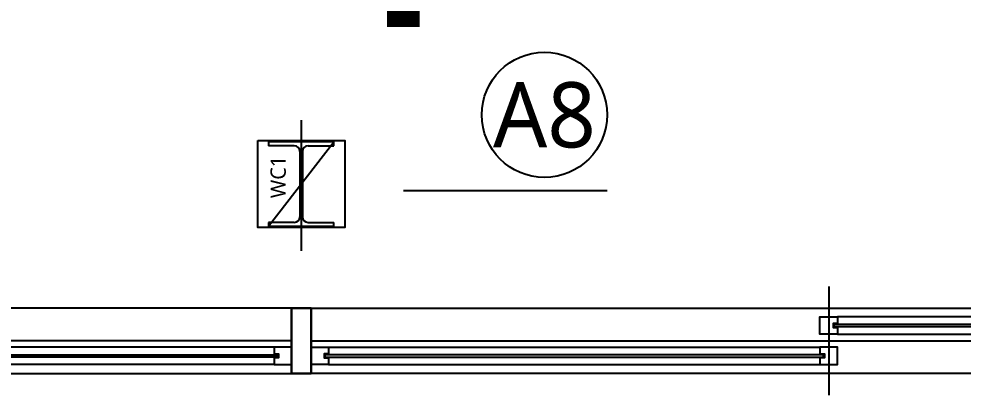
# Model space of a CAD drawing. Header units: millimetres. Extents: x 3355 to 129505, y 4600 to 34300.
# Drawn here: x 103457 to 105627, y 14371 to 15236 of the extents above; entities that cross this region are included whole.
import ezdxf
from ezdxf.enums import TextEntityAlignment as Align
from ezdxf.xclip import XClip

# ---------------------------------------------------------------- set-up
doc = ezdxf.new("R2010")
doc.units = ezdxf.units.MM
doc.header["$LTSCALE"] = 800
doc.header["$XCLIPFRAME"] = 0
doc.linetypes.add('점선1', pattern=[2, 1.25, -0.75])
doc.layers.add('arch', color=8, linetype='Continuous')
doc.layers.add('SYM', color=3, linetype='Continuous')
doc.layers.add('건축도면', color=9, linetype='Continuous', lineweight=25)
doc.styles.add('GHS', font='malgun.ttf')
doc.styles.add('스타일1', font='malgun.ttf')

# ---------------------------------------------------------------- blocks, each defined once
blk = doc.blocks.new('A$Cfef6c29d_1')
at = {"color": 0}
for p, q in [((40, 270), (40, 225)), ((190, 270), (40, 270)), ((190, 225), (190, 270)), ((40, 225), (190, 225)), ((-10, -965), (240, -965)), ((40, -2207.5), (40, -2252.5)), ((190, -2207.5), (40, -2207.5)), ((190, -2252.5), (190, -2207.5)), ((40, -2252.5), (190, -2252.5))]:
    blk.add_line(p, q, dxfattribs=at)
at = {"color": 0, "ltscale": 12}
for p, q in [((40, 225), (40, -2207.5)), ((115, 225), (115, -2207.5)), ((190, -2207.5), (190, 225)), ((130, 185), (130, -945)), ((170, 185), (170, -945)), ((60, -2160), (60, -985)), ((100, -985), (100, -2160))]:
    blk.add_line(p, q, dxfattribs=at)
at = {"color": 0}
for points in [[(130, 185), (145.5, 185), (145.5, 195), (154.5, 195), (154.5, 185), (170, 185), (170, 225), (130, 225), (130, 185)], [(60, -985), (75.5, -985), (75.5, -975), (84.5, -975), (84.5, -985), (100, -985), (100, -945), (60, -945), (60, -985)], [(130, -945), (145.5, -945), (145.5, -955), (154.5, -955), (154.5, -945), (170, -945), (170, -985), (130, -985), (130, -945)], [(60, -2160), (75.5, -2160), (75.5, -2177.5), (84.5, -2177.5), (84.5, -2160), (100, -2160), (100, -2207.5), (60, -2207.5), (60, -2160)]]:
    blk.add_lwpolyline(points, close=True, dxfattribs=at)
at = {"color": 0, "ltscale": 12}
for points in [[(147.5, -953), (147.5, 193), (152.5, 193), (152.5, -953)], [(77.5, -2168), (77.5, -977), (82.5, -977), (82.5, -2168)]]:
    blk.add_lwpolyline(points, close=True, dxfattribs=at)
at = {"color": 0}
for centre, start, end in [((146.5, 185), 0, 180), ((153.5, 185), 0, 180), ((146.5, -945), 180, 0), ((153.5, -945), 180, 0), ((76.5, -985), 0, 180), ((83.5, -985), 0, 180), ((76.5, -2160), 180, 0), ((83.5, -2160), 180, 0)]:
    blk.add_arc(centre, 1, start, end, dxfattribs=at)
blk = doc.blocks.new('*U113')
at = {"color": 0}
for p, q in [((59, 185), (0, 185)), ((91, 185), (150, 185)), ((72, 172), (72, 22)), ((78, 172), (78, 22)), ((59, 9), (0, 9)), ((91, 9), (150, 9))]:
    blk.add_line(p, q, dxfattribs=at)
for points in [[(150, 185), (150, 194), (0, 194), (0, 185)], [(0, 9), (0, 0), (150, 0), (150, 9)]]:
    blk.add_lwpolyline(points, dxfattribs=at)
for centre, start, end in [((59, 172), 0, 90), ((91, 172), 90, 180), ((59, 22), 270, 0), ((91, 22), 180, 270)]:
    blk.add_arc(centre, 13, start, end, dxfattribs=at)
blk = doc.blocks.new('S-WC1')
at = {"color": 0}
for p, q in [((0, 147), (0, -153)), ((-75, -97), (75, 97))]:
    blk.add_line(p, q, dxfattribs=at)
blk.add_lwpolyline([(-100, 100), (100, 100), (100, -100), (-100, -100)], close=True, dxfattribs=at)
blk.add_blockref('*U113', (-75, -97), dxfattribs=at)
at = {"color": 0, "style": '스타일1'}
blk.add_text('WC1', height=35, rotation=90, dxfattribs=at).set_placement((-35.6, -32.3))
blk = doc.blocks.new('XR-PLAN', base_point=(461, 408.4))
at = {"layer": 'arch'}
blk.add_blockref('S-WC1', (69500, 42900), dxfattribs=at)
at = {"layer": 'arch', "rotation": 270}
blk.add_blockref('A$Cfef6c29d_1', (69252.5, 42655), dxfattribs=at)
at = {"layer": 'arch', "xscale": -1, "rotation": 89.99999999999997}
blk.add_blockref('A$Cfef6c29d_1', (69747.5, 42655), dxfattribs=at)

msp = doc.modelspace()

# ---------------------------------------------------------------- linework, layer by layer
at = {"layer": 'SYM', "color": 6}
for p in [(104340.68889, 14841.4673), (104692.88001, 14841.4673)]:
    msp.add_line(p, (104808.80589, 14841.4673), dxfattribs=at)
msp.add_lwpolyline([(104340.68889, 15442.50907, 75, 75, 0), (104340.68889, 15217.50907, 0, 0, 0), (104340.68889, 14841.4673, 0, 0, 0)], format="xyseb", dxfattribs=at)
msp.add_circle((104664.80589, 15015.4673), 144, dxfattribs=at)

# ---------------------------------------------------------------- block references
at = {"layer": '건축도면', "color": 1, "linetype": '점선1', "ltscale": 0.2}
ref = msp.add_blockref('XR-PLAN', (35066.67692, -27635.43025), dxfattribs=at)
XClip(ref).set_block_clipping_path([(56227.7345986668, 39479.2603850555), (77438.0684519374, 60194.2361228569)])

# ---------------------------------------------------------------- texts
at = {"layer": 'SYM', "style": 'GHS'}
msp.add_text('A8', height=150, dxfattribs=at).set_placement((104664.80589, 15015.4673), align=Align.MIDDLE)

doc.saveas('drawing.dxf')
